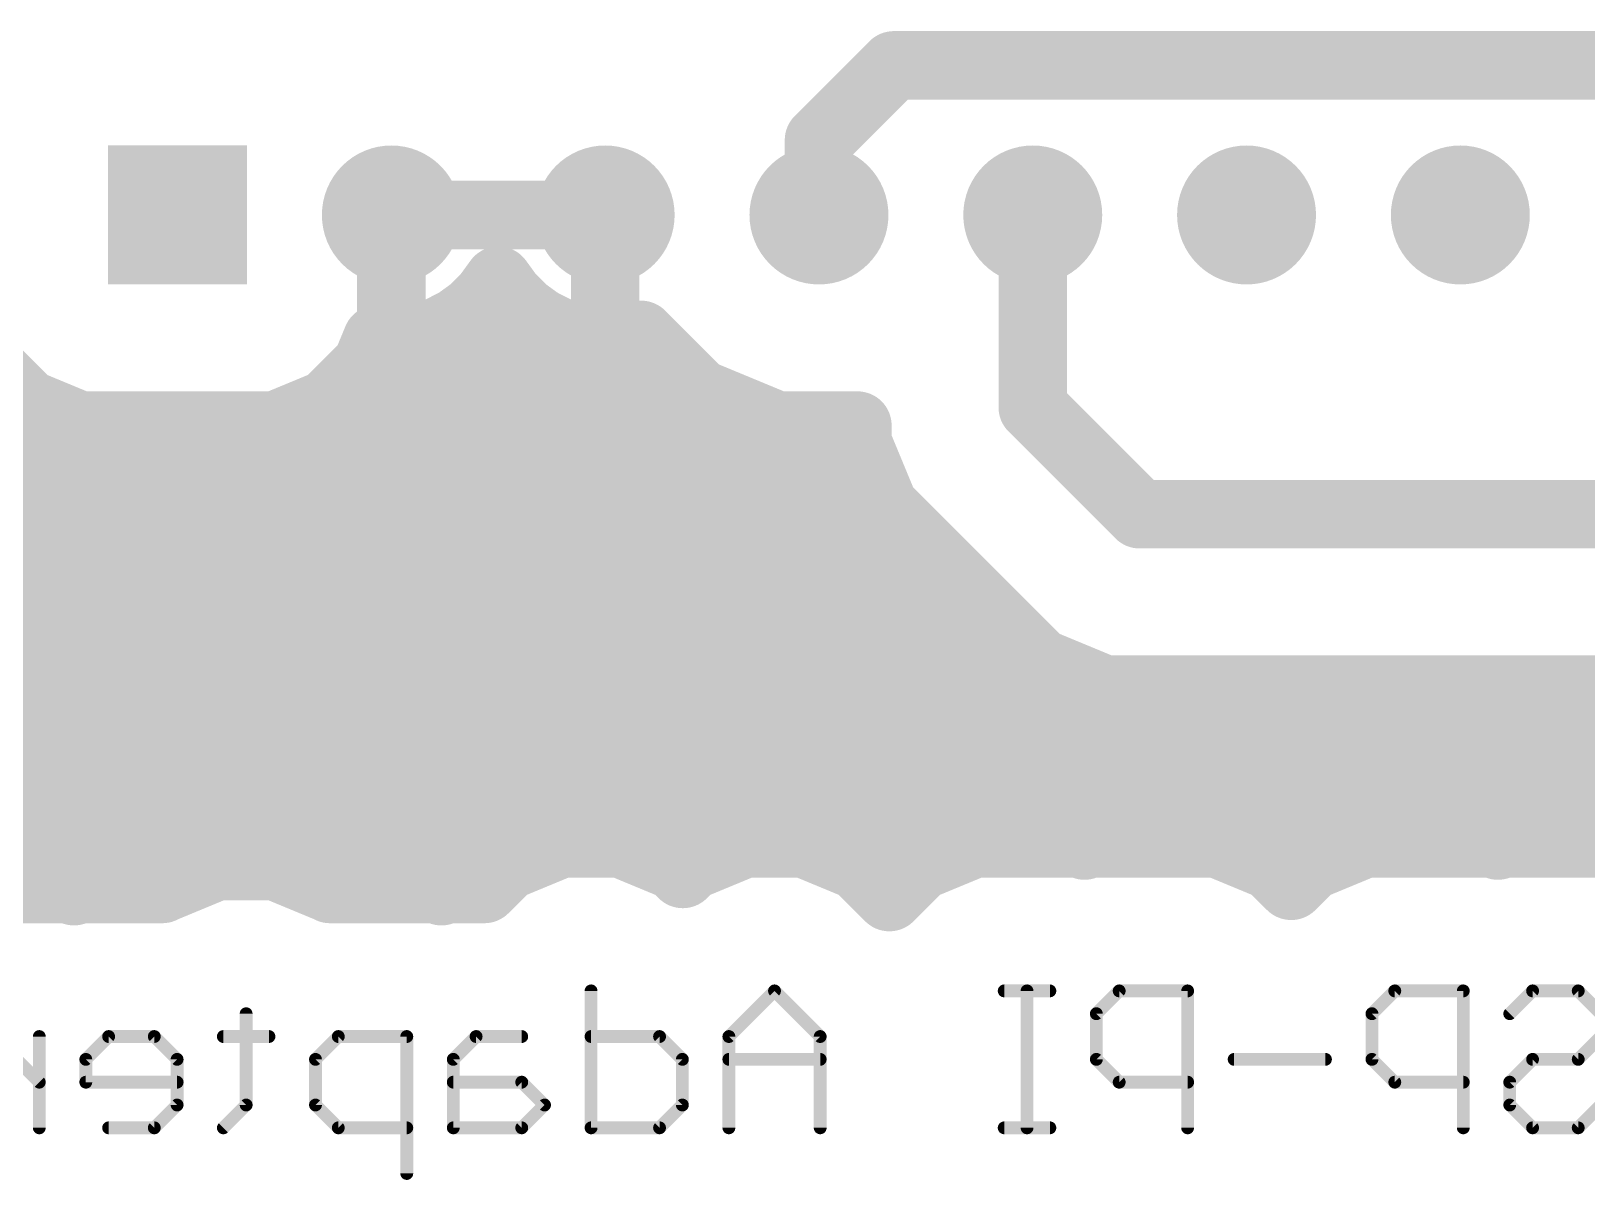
# Model space of a CAD drawing. Extents: x 1.4 to 63.3, y 9.3 to 69.9.
# Drawn here: x 22.64 to 41.13, y 56.23 to 69.88 of the extents above; entities that cross this region are included whole.
import ezdxf

# ---------------------------------------------------------------- set-up
doc = ezdxf.new("R2010")
doc.units = 0
doc.layers.add('16', color=175, linetype='CONTINUOUS')
doc.layers.add('17', color=82, linetype='CONTINUOUS')

# ---------------------------------------------------------------- blocks, each defined once
blk = doc.blocks.new('ROUNDP')
at = {"const_width": 0.5}
blk.add_lwpolyline([(0, -0.25, 1), (0, 0.25, 1), (0, -0.25)], format="xyb", dxfattribs=at)
blk = doc.blocks.new('SQUAREP')
blk.add_solid([(-0.5, -0.5), (0.5, -0.5), (-0.5, 0.5), (0.5, 0.5)])

msp = doc.modelspace()

# ---------------------------------------------------------------- linework, layer by layer
at = {"layer": '16'}
for points, const_width in [([(32.004, 68.58), (32.893, 69.469)], 0.8128), ([(32.893, 69.469), (45.72, 69.469)], 0.8128), ([(32.004, 67.691), (32.004, 68.58)], 0.8128), ([(28.4099, 67.691), (26.924, 67.691)], 0.8128), ([(26.924, 67.691), (26.924, 67.691)], 0.8128), ([(26.924, 67.691), (29.464, 67.691)], 0.8128), ([(26.924, 66.2051), (26.924, 67.691)], 0.8128), ([(26.924, 67.691), (26.924, 67.691)], 0.8128), ([(26.924, 67.691), (26.924, 66.2051)], 0.8128), ([(29.464, 67.691), (28.4099, 67.691)], 0.8128), ([(29.464, 67.691), (29.464, 67.691)], 0.8128), ([(29.464, 66.2051), (29.464, 67.691)], 0.8128), ([(29.464, 67.691), (29.464, 67.691)], 0.8128), ([(29.464, 67.691), (29.464, 66.2051)], 0.8128), ([(34.544, 67.691), (34.544, 65.405)], 0.8128), ([(26.924, 67.4624), (26.924, 67.4624)], 0.8128), ([(26.924, 65.786), (26.924, 67.691)], 0.6096), ([(26.924, 67.691), (29.464, 67.691)], 0.6096), ([(29.464, 67.4624), (29.464, 67.4624)], 0.8128), ([(28.0574, 66.723), (28.194, 66.911)], 0.8128), ([(28.194, 66.911), (28.3306, 66.723)], 0.8128), ([(27.892, 66.5576), (28.0574, 66.723)], 0.8128), ([(28.3306, 66.723), (28.496, 66.5576)], 0.8128), ([(26.924, 66.6496), (26.924, 66.6496)], 0.8128), ([(27.7028, 66.4201), (27.892, 66.5576)], 0.8128), ([(27.984, 66.6496), (28.404, 66.6496)], 0.8128), ([(28.496, 66.5576), (28.6852, 66.4201)], 0.8128), ([(29.464, 66.6496), (29.464, 66.6496)], 0.8128), ([(27.4944, 66.314), (27.7028, 66.4201)], 0.8128), ([(28.6852, 66.4201), (28.8936, 66.314)], 0.8128), ([(26.6307, 65.9159), (26.754, 66.2135)], 0.8128), ([(26.754, 66.2135), (26.8071, 66.2051)], 0.8128), ([(26.8071, 66.2051), (26.924, 66.2051)], 0.8128), ([(26.924, 66.2051), (27.0409, 66.2051)], 0.8128), ([(27.0409, 66.2051), (27.2719, 66.2417)], 0.8128), ([(27.2719, 66.2417), (27.4944, 66.314)], 0.8128), ([(28.8936, 66.314), (29.1161, 66.2417)], 0.8128), ([(29.1161, 66.2417), (29.3471, 66.2051)], 0.8128), ([(29.3471, 66.2051), (29.464, 66.2051)], 0.8128), ([(29.464, 66.2051), (29.5809, 66.2051)], 0.8128), ([(29.5809, 66.2051), (29.8119, 66.2417)], 0.8128), ([(29.8119, 66.2417), (29.8898, 66.267)], 0.8128), ([(29.8898, 66.267), (30.5868, 65.57)], 0.8128), ([(22.1373, 65.9159), (22.6089, 65.4443)], 0.8128), ([(26.1591, 65.4443), (26.6307, 65.9159)], 0.8128), ([(26.5516, 65.8368), (30.32, 65.8368)], 0.8128), ([(23.749, 62.611), (26.924, 65.786)], 0.6096), ([(22.6089, 65.4443), (23.225, 65.1891)], 0.8128), ([(25.543, 65.1891), (26.1591, 65.4443)], 0.8128), ([(30.5868, 65.57), (31.5063, 65.1891)], 0.8128), ([(34.544, 65.405), (35.814, 64.135)], 0.8128), ([(23.225, 65.1891), (25.543, 65.1891)], 0.8128), ([(31.5063, 65.1891), (32.4612, 65.1891)], 0.8128), ([(32.4612, 65.1891), (32.4612, 64.9907)], 0.8128), ([(6.2848, 65.024), (32.4612, 65.024)], 0.8128), ([(32.4612, 64.9907), (32.7783, 64.2252)], 0.8128), ([(6.9236, 64.2112), (32.7923, 64.2112)], 0.8128), ([(32.7783, 64.2252), (34.0483, 62.9552)], 0.8128), ([(35.814, 64.135), (52.832, 64.135)], 0.8128), ([(7.2452, 63.3984), (33.6051, 63.3984)], 0.8128), ([(34.0483, 62.9552), (34.6342, 62.3693)], 0.8128), ([(7.3406, 62.5856), (34.4179, 62.5856)], 0.8128), ([(10.033, 62.611), (23.749, 62.611)], 0.6096), ([(34.6342, 62.3693), (35.3997, 62.0522)], 0.8128), ([(35.3997, 62.0522), (51.9693, 62.0522)], 0.8128), ([(7.2316, 61.7728), (52.2487, 61.7728)], 0.8128), ([(6.8943, 60.96), (53.0615, 60.96)], 0.8128), ([(28.9481, 60.2248), (28.3039, 59.958)], 0.8128), ([(29.6453, 60.2248), (28.9481, 60.2248)], 0.8128), ([(30.2894, 59.958), (29.6453, 60.2248)], 0.8128), ([(31.1275, 60.2248), (30.4834, 59.958)], 0.8128), ([(31.8248, 60.2248), (31.1275, 60.2248)], 0.8128), ([(32.366, 60.0006), (31.8248, 60.2248)], 0.8128), ([(33.8561, 60.2248), (33.212, 59.958)], 0.8128), ([(35.0957, 60.2248), (33.8561, 60.2248)], 0.8128), ([(35.1589, 60.1986), (35.0957, 60.2248)], 0.8128), ([(35.2221, 60.2248), (35.1589, 60.1986)], 0.8128), ([(35.5746, 60.2248), (35.2221, 60.2248)], 0.8128), ([(35.2221, 60.2248), (35.2221, 60.2248)], 0.8128), ([(35.2221, 60.2248), (35.2221, 60.2248)], 0.8128), ([(36.7328, 60.2248), (35.5746, 60.2248)], 0.8128), ([(37.377, 59.958), (36.7328, 60.2248)], 0.8128), ([(38.4964, 60.2248), (38.1375, 60.0761)], 0.8128), ([(38.4965, 60.2248), (38.4964, 60.2248)], 0.8128), ([(38.4964, 60.2248), (38.4964, 60.2248)], 0.8128), ([(38.8489, 60.2248), (38.4965, 60.2248)], 0.8128), ([(40.0072, 60.2248), (38.8489, 60.2248)], 0.8128), ([(40.0704, 60.1986), (40.0072, 60.2248)], 0.8128), ([(40.1336, 60.2248), (40.0704, 60.1986)], 0.8128), ([(40.4784, 60.2248), (40.1336, 60.2248)], 0.8128), ([(40.1336, 60.2248), (40.1336, 60.2248)], 0.8128), ([(40.1336, 60.2248), (40.1336, 60.2248)], 0.8128), ([(41.3732, 60.2248), (40.4784, 60.2248)], 0.8128), ([(41.7075, 60.0863), (41.3732, 60.2248)], 0.8128), ([(6.234, 60.1472), (28.7608, 60.1472)], 0.8128), ([(29.8326, 60.1472), (30.9402, 60.1472)], 0.8128), ([(32.0121, 60.1472), (33.6688, 60.1472)], 0.8128), ([(36.9202, 60.1472), (38.3091, 60.1472)], 0.8128), ([(38.1375, 60.0761), (37.8523, 59.958)], 0.8128), ([(24.8501, 59.9536), (24.2059, 59.6868)], 0.8128), ([(25.5473, 59.9536), (24.8501, 59.9536)], 0.8128), ([(26.1915, 59.6868), (25.5473, 59.9536)], 0.8128), ([(28.3039, 59.958), (28.0284, 59.6825)], 0.8128), ([(30.3864, 59.861), (30.2894, 59.958)], 0.8128), ([(30.4834, 59.958), (30.3864, 59.861)], 0.8128), ([(32.4689, 59.958), (32.366, 60.0006)], 0.8128), ([(32.7192, 59.7077), (32.4689, 59.958)], 0.8128), ([(32.4689, 59.958), (32.4689, 59.958)], 0.8128), ([(33.212, 59.958), (32.8405, 59.5864)], 0.8128), ([(37.6146, 59.7203), (37.377, 59.958)], 0.8128), ([(37.8523, 59.958), (37.6146, 59.7203)], 0.8128), ([(37.8523, 59.958), (37.8523, 59.958)], 0.8128), ([(37.8523, 59.958), (37.8523, 59.958)], 0.8128), ([(23.0899, 59.6825), (21.5792, 59.6825)], 0.8128), ([(23.1531, 59.6563), (23.0899, 59.6825)], 0.8128), ([(23.2163, 59.6825), (23.1531, 59.6563)], 0.8128), ([(23.7586, 59.6825), (23.2163, 59.6825)], 0.8128), ([(23.7587, 59.6825), (23.7586, 59.6825)], 0.8128), ([(24.1035, 59.6825), (23.7587, 59.6825)], 0.8128), ([(24.2016, 59.6825), (24.1035, 59.6825)], 0.8128), ([(24.2059, 59.6868), (24.2016, 59.6825)], 0.8128), ([(26.1958, 59.6825), (26.1915, 59.6868)], 0.8128), ([(27.4556, 59.6825), (26.1958, 59.6825)], 0.8128), ([(27.5189, 59.6563), (27.4556, 59.6825)], 0.8128), ([(27.5821, 59.6825), (27.5189, 59.6563)], 0.8128), ([(28.0284, 59.6825), (27.5821, 59.6825)], 0.8128), ([(32.8405, 59.5864), (32.7192, 59.7077)], 0.8128), ([(29.2967, 58.4722), (29.2967, 56.8452)], 0.1524), ([(31.4762, 58.4722), (30.9338, 57.9299)], 0.1524), ([(32.0185, 57.9299), (31.4762, 58.4722)], 0.1524), ([(34.7471, 58.4722), (34.2048, 58.4722)], 0.1524), ([(34.4759, 56.8452), (34.4759, 58.4722)], 0.1524), ([(35.5707, 58.4722), (35.2996, 58.201)], 0.1524), ([(36.3842, 58.4722), (35.5707, 58.4722)], 0.1524), ([(36.3842, 56.8452), (36.3842, 58.4722)], 0.1524), ([(38.8451, 58.4722), (38.5739, 58.201)], 0.1524), ([(39.6586, 58.4722), (38.8451, 58.4722)], 0.1524), ([(39.6586, 56.8452), (39.6586, 58.4722)], 0.1524), ([(40.211, 58.201), (40.4822, 58.4722)], 0.1524), ([(40.4822, 58.4722), (41.0245, 58.4722)], 0.1524), ([(41.0245, 58.4722), (41.2957, 58.201)], 0.1524), ([(25.1987, 58.201), (25.1987, 57.1164)], 0.1524), ([(35.2996, 58.201), (35.2996, 57.6587)], 0.1524), ([(38.5739, 58.201), (38.5739, 57.6587)], 0.1524), ([(22.7413, 57.3875), (22.1989, 57.9299)], 0.1524), ([(22.7413, 56.8452), (22.7413, 57.9299)], 0.1524), ([(23.5649, 57.9299), (23.2938, 57.6587)], 0.1524), ([(24.1073, 57.9299), (23.5649, 57.9299)], 0.1524), ([(24.3784, 57.6587), (24.1073, 57.9299)], 0.1524), ([(25.4699, 57.9299), (24.9275, 57.9299)], 0.1524), ([(26.2935, 57.9299), (26.0224, 57.6587)], 0.1524), ([(27.107, 57.9299), (26.2935, 57.9299)], 0.1524), ([(27.107, 56.3029), (27.107, 57.9299)], 0.1524), ([(27.9307, 57.9299), (27.6595, 57.6587)], 0.1524), ([(28.473, 57.9299), (27.9307, 57.9299)], 0.1524), ([(30.1102, 57.9299), (29.2967, 57.9299)], 0.1524), ([(30.3813, 57.6587), (30.1102, 57.9299)], 0.1524), ([(30.9338, 57.9299), (30.9338, 56.8452)], 0.1524), ([(32.0185, 56.8452), (32.0185, 57.9299)], 0.1524), ([(41.2957, 57.9299), (41.0245, 57.6587)], 0.1524), ([(23.2938, 57.6587), (23.2938, 57.3875)], 0.1524), ([(24.3784, 57.1164), (24.3784, 57.6587)], 0.1524), ([(26.0224, 57.6587), (26.0224, 57.1164)], 0.1524), ([(27.6595, 57.6587), (27.6595, 56.8452)], 0.1524), ([(30.3813, 57.1164), (30.3813, 57.6587)], 0.1524), ([(32.0185, 57.6587), (30.9338, 57.6587)], 0.1524), ([(35.2996, 57.6587), (35.5707, 57.3875)], 0.1524), ([(38.0214, 57.6587), (36.9367, 57.6587)], 0.1524), ([(38.5739, 57.6587), (38.8451, 57.3875)], 0.1524), ([(40.4822, 57.6587), (40.211, 57.3875)], 0.1524), ([(41.0245, 57.6587), (40.4822, 57.6587)], 0.1524), ([(23.2938, 57.3875), (24.3784, 57.3875)], 0.1524), ([(28.473, 57.3875), (27.6595, 57.3875)], 0.1524), ([(28.7442, 57.1164), (28.473, 57.3875)], 0.1524), ([(35.5707, 57.3875), (36.3842, 57.3875)], 0.1524), ([(38.8451, 57.3875), (39.6586, 57.3875)], 0.1524), ([(40.211, 57.3875), (40.211, 57.1164)], 0.1524), ([(24.1073, 56.8452), (24.3784, 57.1164)], 0.1524), ([(25.1987, 57.1164), (24.9275, 56.8452)], 0.1524), ([(26.0224, 57.1164), (26.2935, 56.8452)], 0.1524), ([(28.473, 56.8452), (28.7442, 57.1164)], 0.1524), ([(30.1102, 56.8452), (30.3813, 57.1164)], 0.1524), ([(40.211, 57.1164), (40.4822, 56.8452)], 0.1524), ([(41.0245, 56.8452), (41.2957, 57.1164)], 0.1524), ([(23.5649, 56.8452), (24.1073, 56.8452)], 0.1524), ([(26.2935, 56.8452), (27.107, 56.8452)], 0.1524), ([(27.6595, 56.8452), (28.473, 56.8452)], 0.1524), ([(29.2967, 56.8452), (30.1102, 56.8452)], 0.1524), ([(34.7471, 56.8452), (34.2048, 56.8452)], 0.1524), ([(40.4822, 56.8452), (41.0245, 56.8452)], 0.1524)]:
    msp.add_lwpolyline(points, dxfattribs=dict(at, const_width=const_width))
for points, const_width in [([(32.893, 69.6722, 1), (32.893, 69.2658)], 0.4064), ([(33.0367, 69.3253, 1), (32.7493, 69.6127)], 0.4064), ([(32.2072, 68.58, 1), (31.8008, 68.58)], 0.4064), ([(31.8603, 68.7237, 1), (32.1477, 68.4363)], 0.4064), ([(26.924, 67.8942, 1), (26.924, 67.4878)], 0.4064), ([(27.1272, 67.691, 1), (26.7208, 67.691)], 0.4064), ([(26.924, 67.8942, 1), (26.924, 67.4878)], 0.4064), ([(27.1272, 67.691, 1), (26.7208, 67.691)], 0.4064), ([(26.924, 67.8942, 1), (26.924, 67.4878)], 0.4064), ([(27.1272, 67.691, 1), (26.7208, 67.691)], 0.4064), ([(26.924, 67.4878, 1), (26.924, 67.8942)], 0.4064), ([(28.4099, 67.8942, 1), (28.4099, 67.4878)], 0.4064), ([(28.4099, 67.4878, 1), (28.4099, 67.8942)], 0.4064), ([(29.6672, 67.691, 1), (29.2608, 67.691)], 0.4064), ([(29.6672, 67.691, 1), (29.2608, 67.691)], 0.4064), ([(29.464, 67.8942, 1), (29.464, 67.4878)], 0.4064), ([(29.6672, 67.691, 1), (29.2608, 67.691)], 0.4064), ([(29.464, 67.4878, 1), (29.464, 67.8942)], 0.4064), ([(29.464, 67.4878, 1), (29.464, 67.8942)], 0.4064), ([(29.464, 67.4878, 1), (29.464, 67.8942)], 0.4064), ([(34.7472, 67.691, 1), (34.3408, 67.691)], 0.4064), ([(26.7208, 67.691, 1), (27.1272, 67.691)], 0.4064), ([(26.924, 67.6656, 1), (26.924, 67.2592)], 0.4064), ([(27.0764, 67.691, 1), (26.7716, 67.691)], 0.3048), ([(26.924, 67.8434, 1), (26.924, 67.5386)], 0.3048), ([(26.924, 67.2592, 1), (26.924, 67.6656)], 0.4064), ([(29.2608, 67.691, 1), (29.6672, 67.691)], 0.4064), ([(29.464, 67.6656, 1), (29.464, 67.2592)], 0.4064), ([(29.464, 67.2592, 1), (29.464, 67.6656)], 0.4064), ([(29.464, 67.5386, 1), (29.464, 67.8434)], 0.3048), ([(31.8008, 67.691, 1), (32.2072, 67.691)], 0.4064), ([(28.3584, 67.0305, 1), (28.0296, 66.7916)], 0.4064), ([(28.3584, 66.7916, 1), (28.0296, 67.0305)], 0.4064), ([(28.2011, 66.5793, 1), (27.9137, 66.8667)], 0.4064), ([(28.4743, 66.8667, 1), (28.1869, 66.5793)], 0.4064), ([(26.924, 66.8528, 1), (26.924, 66.4464)], 0.4064), ([(26.924, 66.4464, 1), (26.924, 66.8528)], 0.4064), ([(28.0114, 66.3932, 1), (27.7726, 66.722)], 0.4064), ([(27.984, 66.8528, 1), (27.984, 66.4464)], 0.4064), ([(27.893, 66.8424, 1), (28.2218, 66.6036)], 0.4064), ([(28.1662, 66.6036, 1), (28.495, 66.8424)], 0.4064), ([(28.6154, 66.722, 1), (28.3766, 66.3932)], 0.4064), ([(28.404, 66.4464, 1), (28.404, 66.8528)], 0.4064), ([(29.464, 66.8528, 1), (29.464, 66.4464)], 0.4064), ([(29.464, 66.4464, 1), (29.464, 66.8528)], 0.4064), ([(27.5833, 66.5845, 1), (27.8222, 66.2558)], 0.4064), ([(27.795, 66.2391, 1), (27.6105, 66.6012)], 0.4064), ([(27.7483, 66.7013, 1), (28.0357, 66.4139)], 0.4064), ([(28.3523, 66.4139, 1), (28.6397, 66.7013)], 0.4064), ([(28.7775, 66.6012, 1), (28.593, 66.2391)], 0.4064), ([(28.5658, 66.2558, 1), (28.8047, 66.5845)], 0.4064), ([(26.7857, 66.4142, 1), (26.7222, 66.0128)], 0.4064), ([(26.9417, 66.1357, 1), (26.5662, 66.2913)], 0.4064), ([(26.8071, 66.4083, 1), (26.8071, 66.0019)], 0.4064), ([(26.924, 66.4083, 1), (26.924, 66.0019)], 0.4064), ([(26.7753, 66.0044, 1), (26.8388, 66.4058)], 0.4064), ([(27.0092, 66.4058, 1), (27.0727, 66.0044)], 0.4064), ([(26.924, 66.0019, 1), (26.924, 66.4083)], 0.4064), ([(27.0409, 66.0019, 1), (27.0409, 66.4083)], 0.4064), ([(27.2092, 66.4349, 1), (27.3347, 66.0484)], 0.4064), ([(27.3037, 66.041, 1), (27.2402, 66.4424)], 0.4064), ([(27.4021, 66.495, 1), (27.5866, 66.1329)], 0.4064), ([(27.5572, 66.1207, 1), (27.4316, 66.5072)], 0.4064), ([(28.9564, 66.5072, 1), (28.8308, 66.1207)], 0.4064), ([(28.8014, 66.1329, 1), (28.9859, 66.495)], 0.4064), ([(29.1478, 66.4424, 1), (29.0843, 66.041)], 0.4064), ([(29.0533, 66.0484, 1), (29.1788, 66.4349)], 0.4064), ([(29.3471, 66.4083, 1), (29.3471, 66.0019)], 0.4064), ([(29.464, 66.4083, 1), (29.464, 66.0019)], 0.4064), ([(29.3153, 66.0044, 1), (29.3788, 66.4058)], 0.4064), ([(29.5492, 66.4058, 1), (29.6127, 66.0044)], 0.4064), ([(29.464, 66.0019, 1), (29.464, 66.4083)], 0.4064), ([(29.5809, 66.0019, 1), (29.5809, 66.4083)], 0.4064), ([(29.7492, 66.4349, 1), (29.8747, 66.0484)], 0.4064), ([(30.0335, 66.4107, 1), (29.7461, 66.1233)], 0.4064), ([(29.8437, 66.041, 1), (29.7802, 66.4424)], 0.4064), ([(29.9526, 66.0737, 1), (29.827, 66.4602)], 0.4064), ([(26.7208, 66.2051, 1), (27.1272, 66.2051)], 0.4064), ([(26.7208, 66.2051, 1), (27.1272, 66.2051)], 0.4064), ([(29.2608, 66.2051, 1), (29.6672, 66.2051)], 0.4064), ([(29.2608, 66.2051, 1), (29.6672, 66.2051)], 0.4064), ([(26.5516, 66.04, 1), (26.5516, 65.6336)], 0.4064), ([(26.4429, 65.9937, 1), (26.8184, 65.8381)], 0.4064), ([(26.7744, 65.7722, 1), (26.487, 66.0596)], 0.4064), ([(30.32, 65.6336, 1), (30.32, 66.04)], 0.4064), ([(27.0318, 65.6782, 1), (26.8162, 65.8938)], 0.3048), ([(22.6867, 65.632, 1), (22.5311, 65.2566)], 0.4064), ([(26.2369, 65.2566, 1), (26.0813, 65.632)], 0.4064), ([(26.7716, 65.786, 1), (27.0764, 65.786)], 0.3048), ([(30.6645, 65.7577, 1), (30.509, 65.3823)], 0.4064), ([(30.4431, 65.4263, 1), (30.7305, 65.7137)], 0.4064), ([(34.6877, 65.5487, 1), (34.4003, 65.2613)], 0.4064), ([(22.4652, 65.3006, 1), (22.7526, 65.588)], 0.4064), ([(26.0154, 65.588, 1), (26.3028, 65.3006)], 0.4064), ([(23.225, 65.3923, 1), (23.225, 64.9859)], 0.4064), ([(23.1473, 65.0014, 1), (23.3028, 65.3768)], 0.4064), ([(25.4652, 65.3768, 1), (25.6207, 65.0014)], 0.4064), ([(25.543, 64.9859, 1), (25.543, 65.3923)], 0.4064), ([(31.5063, 65.3923, 1), (31.5063, 64.9859)], 0.4064), ([(31.4286, 65.0014, 1), (31.5841, 65.3768)], 0.4064), ([(32.6644, 65.1891, 1), (32.258, 65.1891)], 0.4064), ([(32.4612, 64.9859, 1), (32.4612, 65.3923)], 0.4064), ([(34.3408, 65.405, 1), (34.7472, 65.405)], 0.4064), ([(32.6489, 65.0685, 1), (32.2735, 64.9129)], 0.4064), ([(32.4612, 64.8208, 1), (32.4612, 65.2272)], 0.4064), ([(32.258, 64.9907, 1), (32.6644, 64.9907)], 0.4064), ([(32.922, 64.3689, 1), (32.6346, 64.0815)], 0.4064), ([(32.7923, 64.008, 1), (32.7923, 64.4144)], 0.4064), ([(35.814, 64.3382, 1), (35.814, 63.9318)], 0.4064), ([(32.5906, 64.1474, 1), (32.966, 64.3029)], 0.4064), ([(35.6703, 63.9913, 1), (35.9577, 64.2787)], 0.4064), ([(33.6051, 63.1952, 1), (33.6051, 63.6016)], 0.4064), ([(34.192, 63.0989, 1), (33.9046, 62.8115)], 0.4064), ([(33.9046, 62.8115, 1), (34.192, 63.0989)], 0.4064), ([(23.6412, 62.7188, 1), (23.8568, 62.5032)], 0.3048), ([(23.749, 62.4586, 1), (23.749, 62.7634)], 0.3048), ([(34.4179, 62.3824, 1), (34.4179, 62.7888)], 0.4064), ([(34.7119, 62.557, 1), (34.5564, 62.1816)], 0.4064), ([(34.4905, 62.2256, 1), (34.7779, 62.513)], 0.4064), ([(35.3997, 62.2554, 1), (35.3997, 61.849)], 0.4064), ([(35.3219, 61.8645, 1), (35.4775, 62.2399)], 0.4064), ([(28.9481, 60.428, 1), (28.9481, 60.0216)], 0.4064), ([(29.0258, 60.0371, 1), (28.8703, 60.4125)], 0.4064), ([(29.723, 60.4125, 1), (29.5675, 60.0371)], 0.4064), ([(29.6453, 60.0216, 1), (29.6453, 60.428)], 0.4064), ([(31.1275, 60.428, 1), (31.1275, 60.0216)], 0.4064), ([(31.2053, 60.0371, 1), (31.0498, 60.4125)], 0.4064), ([(31.9025, 60.4125, 1), (31.747, 60.0371)], 0.4064), ([(31.8248, 60.0216, 1), (31.8248, 60.428)], 0.4064), ([(33.8561, 60.428, 1), (33.8561, 60.0216)], 0.4064), ([(33.9339, 60.0371, 1), (33.7784, 60.4125)], 0.4064), ([(35.1735, 60.4125, 1), (35.0179, 60.0371)], 0.4064), ([(35.2221, 60.428, 1), (35.2221, 60.0216)], 0.4064), ([(35.2221, 60.428, 1), (35.2221, 60.0216)], 0.4064), ([(35.0957, 60.0216, 1), (35.0957, 60.428)], 0.4064), ([(35.313, 60.043, 1), (35.1313, 60.4065)], 0.4064), ([(35.2999, 60.0371, 1), (35.1444, 60.4125)], 0.4064), ([(35.2221, 60.0216, 1), (35.2221, 60.428)], 0.4064), ([(35.5746, 60.428, 1), (35.5746, 60.0216)], 0.4064), ([(35.5745, 60.0216, 1), (35.5746, 60.428)], 0.4064), ([(36.8106, 60.4125, 1), (36.6551, 60.0371)], 0.4064), ([(36.7328, 60.0216, 1), (36.7328, 60.428)], 0.4064), ([(38.4965, 60.428, 1), (38.4964, 60.0216)], 0.4064), ([(38.4964, 60.428, 1), (38.4964, 60.0216)], 0.4064), ([(38.5873, 60.043, 1), (38.4056, 60.4065)], 0.4064), ([(38.5742, 60.0371, 1), (38.4187, 60.4125)], 0.4064), ([(38.4964, 60.0216, 1), (38.4964, 60.428)], 0.4064), ([(38.8489, 60.428, 1), (38.8489, 60.0216)], 0.4064), ([(38.8489, 60.0216, 1), (38.8489, 60.428)], 0.4064), ([(40.0849, 60.4125, 1), (39.9294, 60.0371)], 0.4064), ([(40.1336, 60.428, 1), (40.1336, 60.0216)], 0.4064), ([(40.1336, 60.428, 1), (40.1336, 60.0216)], 0.4064), ([(40.0072, 60.0216, 1), (40.0072, 60.428)], 0.4064), ([(40.2245, 60.043, 1), (40.0427, 60.4065)], 0.4064), ([(40.2114, 60.0371, 1), (40.0558, 60.4125)], 0.4064), ([(40.1336, 60.0216, 1), (40.1336, 60.428)], 0.4064), ([(40.4784, 60.428, 1), (40.4784, 60.0216)], 0.4064), ([(40.4784, 60.0216, 1), (40.4784, 60.428)], 0.4064), ([(41.4509, 60.4125, 1), (41.2954, 60.0371)], 0.4064), ([(28.7608, 59.944, 1), (28.7608, 60.3504)], 0.4064), ([(29.8326, 60.3504, 1), (29.8326, 59.944)], 0.4064), ([(30.9402, 59.944, 1), (30.9402, 60.3504)], 0.4064), ([(32.0121, 60.3504, 1), (32.0121, 59.944)], 0.4064), ([(33.6688, 59.944, 1), (33.6688, 60.3504)], 0.4064), ([(35.0811, 60.3863, 1), (35.2367, 60.0109)], 0.4064), ([(35.1313, 60.4065, 1), (35.313, 60.043)], 0.4064), ([(35.0811, 60.0109, 1), (35.2367, 60.3863)], 0.4064), ([(36.9202, 60.3504, 1), (36.9202, 59.944)], 0.4064), ([(38.0597, 60.2638, 1), (38.2152, 59.8884)], 0.4064), ([(38.2152, 59.8884, 1), (38.0597, 60.2638)], 0.4064), ([(38.4056, 60.4065, 1), (38.5873, 60.043)], 0.4064), ([(38.3091, 59.944, 1), (38.3091, 60.3504)], 0.4064), ([(39.9926, 60.3863, 1), (40.1481, 60.0109)], 0.4064), ([(40.0427, 60.4065, 1), (40.2245, 60.043)], 0.4064), ([(39.9926, 60.0109, 1), (40.1481, 60.3863)], 0.4064), ([(24.8501, 60.1568, 1), (24.8501, 59.7504)], 0.4064), ([(24.9278, 59.7659, 1), (24.7723, 60.1414)], 0.4064), ([(25.6251, 60.1414, 1), (25.4696, 59.7659)], 0.4064), ([(25.5473, 59.7504, 1), (25.5473, 60.1568)], 0.4064), ([(28.2261, 60.1457, 1), (28.3817, 59.7702)], 0.4064), ([(28.4476, 59.8143, 1), (28.1602, 60.1017)], 0.4064), ([(30.4331, 60.1017, 1), (30.1458, 59.8143)], 0.4064), ([(30.2117, 59.7702, 1), (30.3672, 60.1457)], 0.4064), ([(30.4056, 60.1457, 1), (30.5612, 59.7702)], 0.4064), ([(30.6271, 59.8143, 1), (30.3397, 60.1017)], 0.4064), ([(32.4438, 60.1883, 1), (32.2882, 59.8129)], 0.4064), ([(32.6126, 60.1016, 1), (32.3252, 59.8143)], 0.4064), ([(32.5598, 60.1397, 1), (32.3781, 59.7762)], 0.4064), ([(32.2882, 59.8129, 1), (32.4438, 60.1883)], 0.4064), ([(32.3781, 59.7762, 1), (32.5598, 60.1397)], 0.4064), ([(32.3912, 59.7702, 1), (32.5467, 60.1457)], 0.4064), ([(33.1342, 60.1457, 1), (33.2897, 59.7702)], 0.4064), ([(33.3557, 59.8143, 1), (33.0683, 60.1017)], 0.4064), ([(37.5207, 60.1017, 1), (37.2333, 59.8143)], 0.4064), ([(37.2992, 59.7702, 1), (37.4548, 60.1457)], 0.4064), ([(38.0555, 59.958, 1), (37.6491, 59.958)], 0.4064), ([(37.8523, 60.1612, 1), (37.8523, 59.7548)], 0.4064), ([(37.7745, 60.1457, 1), (37.9301, 59.7702)], 0.4064), ([(37.996, 59.8143, 1), (37.7086, 60.1017)], 0.4064), ([(37.8523, 59.7548, 1), (37.8523, 60.1612)], 0.4064), ([(23.1676, 59.8702, 1), (23.0121, 59.4947)], 0.4064), ([(23.2163, 59.8857, 1), (23.2163, 59.4793)], 0.4064), ([(23.0899, 59.4793, 1), (23.0899, 59.8857)], 0.4064), ([(23.2941, 59.4947, 1), (23.1385, 59.8702)], 0.4064), ([(23.7587, 59.8857, 1), (23.7587, 59.4793)], 0.4064), ([(23.8495, 59.5007, 1), (23.6678, 59.8642)], 0.4064), ([(23.7586, 59.4793, 1), (23.7586, 59.8857)], 0.4064), ([(24.1035, 59.8857, 1), (24.1035, 59.4793)], 0.4064), ([(24.1282, 59.8745, 1), (24.2837, 59.4991)], 0.4064), ([(24.3496, 59.5431, 1), (24.0622, 59.8305)], 0.4064), ([(24.1035, 59.4793, 1), (24.1035, 59.8857)], 0.4064), ([(24.2016, 59.4793, 1), (24.2016, 59.8857)], 0.4064), ([(26.3351, 59.8305, 1), (26.0478, 59.5431)], 0.4064), ([(26.1958, 59.8857, 1), (26.1958, 59.4793)], 0.4064), ([(26.1137, 59.4991, 1), (26.2692, 59.8745)], 0.4064), ([(27.5334, 59.8702, 1), (27.3779, 59.4947)], 0.4064), ([(27.5821, 59.8857, 1), (27.5821, 59.4793)], 0.4064), ([(27.4556, 59.4793, 1), (27.4556, 59.8857)], 0.4064), ([(27.6598, 59.4947, 1), (27.5043, 59.8702)], 0.4064), ([(28.0284, 59.4793, 1), (28.0284, 59.8857)], 0.4064), ([(30.2427, 60.0047, 1), (30.5301, 59.7173)], 0.4064), ([(30.2427, 59.7173, 1), (30.5301, 60.0047)], 0.4064), ([(32.8629, 59.8513, 1), (32.5756, 59.564)], 0.4064), ([(37.6491, 59.958, 1), (38.0555, 59.958)], 0.4064), ([(23.0753, 59.844, 1), (23.2309, 59.4685)], 0.4064), ([(23.0753, 59.4685, 1), (23.2309, 59.844)], 0.4064), ([(23.6678, 59.8642, 1), (23.8495, 59.5007)], 0.4064), ([(24.0579, 59.8261, 1), (24.3453, 59.5388)], 0.4064), ([(26.0521, 59.5388, 1), (26.3395, 59.8261)], 0.4064), ([(27.4411, 59.844, 1), (27.5966, 59.4685)], 0.4064), ([(27.4411, 59.4685, 1), (27.5966, 59.844)], 0.4064), ([(27.8847, 59.8261, 1), (28.1721, 59.5388)], 0.4064), ([(32.5755, 59.564, 1), (32.8629, 59.8513)], 0.4064), ([(32.6968, 59.7301, 1), (32.9841, 59.4428)], 0.4064), ([(32.6968, 59.4428, 1), (32.9841, 59.7301)], 0.4064), ([(37.471, 59.864, 1), (37.7583, 59.5766)], 0.4064), ([(37.471, 59.5766, 1), (37.7583, 59.864)], 0.4064), ([(29.3348, 58.4722, 1), (29.2586, 58.4722)], 0.0762), ([(31.5031, 58.4991, 1), (31.4492, 58.4452)], 0.0762), ([(31.5031, 58.4452, 1), (31.4492, 58.4991)], 0.0762), ([(34.2048, 58.5103, 1), (34.2048, 58.4341)], 0.0762), ([(34.514, 58.4722, 1), (34.4378, 58.4722)], 0.0762), ([(34.7471, 58.4341, 1), (34.7471, 58.5103)], 0.0762), ([(35.5707, 58.5103, 1), (35.5707, 58.4341)], 0.0762), ([(35.5977, 58.4452, 1), (35.5438, 58.4991)], 0.0762), ([(36.4223, 58.4722, 1), (36.3461, 58.4722)], 0.0762), ([(36.3842, 58.4341, 1), (36.3842, 58.5103)], 0.0762), ([(38.8451, 58.5103, 1), (38.8451, 58.4341)], 0.0762), ([(38.872, 58.4452, 1), (38.8181, 58.4991)], 0.0762), ([(39.6967, 58.4722, 1), (39.6205, 58.4722)], 0.0762), ([(39.6586, 58.4341, 1), (39.6586, 58.5103)], 0.0762), ([(40.4822, 58.5103, 1), (40.4822, 58.4341)], 0.0762), ([(40.5092, 58.4452, 1), (40.4553, 58.4991)], 0.0762), ([(41.0515, 58.4991, 1), (40.9976, 58.4452)], 0.0762), ([(41.0245, 58.4341, 1), (41.0245, 58.5103)], 0.0762), ([(25.2368, 58.201, 1), (25.1606, 58.201)], 0.0762), ([(35.2726, 58.228, 1), (35.3265, 58.1741)], 0.0762), ([(35.3377, 58.201, 1), (35.2615, 58.201)], 0.0762), ([(38.612, 58.201, 1), (38.5358, 58.201)], 0.0762), ([(38.547, 58.228, 1), (38.6008, 58.1741)], 0.0762), ([(40.1841, 58.228, 1), (40.238, 58.1741)], 0.0762), ([(22.7794, 57.9299, 1), (22.7032, 57.9299)], 0.0762), ([(23.5649, 57.968, 1), (23.5649, 57.8918)], 0.0762), ([(23.5919, 57.9029, 1), (23.538, 57.9568)], 0.0762), ([(24.1342, 57.9568, 1), (24.0803, 57.9029)], 0.0762), ([(24.1073, 57.8918, 1), (24.1073, 57.968)], 0.0762), ([(24.9275, 57.968, 1), (24.9275, 57.8918)], 0.0762), ([(25.4699, 57.8918, 1), (25.4699, 57.968)], 0.0762), ([(26.2935, 57.968, 1), (26.2935, 57.8918)], 0.0762), ([(26.3205, 57.9029, 1), (26.2666, 57.9568)], 0.0762), ([(27.1451, 57.9299, 1), (27.0689, 57.9299)], 0.0762), ([(27.107, 57.8918, 1), (27.107, 57.968)], 0.0762), ([(27.9307, 57.968, 1), (27.9307, 57.8918)], 0.0762), ([(27.9576, 57.9029, 1), (27.9037, 57.9568)], 0.0762), ([(28.473, 57.8918, 1), (28.473, 57.968)], 0.0762), ([(29.2967, 57.968, 1), (29.2967, 57.8918)], 0.0762), ([(30.1371, 57.9568, 1), (30.0832, 57.9029)], 0.0762), ([(30.1102, 57.8918, 1), (30.1102, 57.968)], 0.0762), ([(30.9719, 57.9299, 1), (30.8957, 57.9299)], 0.0762), ([(30.9069, 57.9568, 1), (30.9608, 57.9029)], 0.0762), ([(32.0566, 57.9299, 1), (31.9804, 57.9299)], 0.0762), ([(31.9915, 57.9029, 1), (32.0454, 57.9568)], 0.0762), ([(23.3319, 57.6587, 1), (23.2557, 57.6587)], 0.0762), ([(23.2668, 57.6856, 1), (23.3207, 57.6318)], 0.0762), ([(24.4165, 57.6587, 1), (24.3403, 57.6587)], 0.0762), ([(24.3515, 57.6318, 1), (24.4054, 57.6856)], 0.0762), ([(26.0605, 57.6587, 1), (25.9843, 57.6587)], 0.0762), ([(25.9954, 57.6856, 1), (26.0493, 57.6318)], 0.0762), ([(27.6976, 57.6587, 1), (27.6214, 57.6587)], 0.0762), ([(27.6326, 57.6856, 1), (27.6865, 57.6318)], 0.0762), ([(30.4194, 57.6587, 1), (30.3432, 57.6587)], 0.0762), ([(30.3544, 57.6318, 1), (30.4083, 57.6856)], 0.0762), ([(30.9338, 57.6968, 1), (30.9338, 57.6206)], 0.0762), ([(32.0185, 57.6206, 1), (32.0185, 57.6968)], 0.0762), ([(35.3265, 57.6856, 1), (35.2726, 57.6318)], 0.0762), ([(35.2615, 57.6587, 1), (35.3377, 57.6587)], 0.0762), ([(36.9367, 57.6968, 1), (36.9367, 57.6206)], 0.0762), ([(38.0214, 57.6206, 1), (38.0214, 57.6968)], 0.0762), ([(38.6008, 57.6856, 1), (38.5469, 57.6318)], 0.0762), ([(38.5358, 57.6587, 1), (38.612, 57.6587)], 0.0762), ([(40.4822, 57.6968, 1), (40.4822, 57.6206)], 0.0762), ([(40.5092, 57.6318, 1), (40.4553, 57.6856)], 0.0762), ([(40.9976, 57.6856, 1), (41.0515, 57.6318)], 0.0762), ([(41.0245, 57.6206, 1), (41.0245, 57.6968)], 0.0762), ([(22.7143, 57.3606, 1), (22.7682, 57.4145)], 0.0762), ([(23.2938, 57.4256, 1), (23.2938, 57.3494)], 0.0762), ([(23.2557, 57.3875, 1), (23.3319, 57.3875)], 0.0762), ([(24.3784, 57.3494, 1), (24.3784, 57.4256)], 0.0762), ([(27.6595, 57.4256, 1), (27.6595, 57.3494)], 0.0762), ([(28.5, 57.4145, 1), (28.4461, 57.3606)], 0.0762), ([(28.473, 57.3494, 1), (28.473, 57.4256)], 0.0762), ([(35.5707, 57.4256, 1), (35.5707, 57.3494)], 0.0762), ([(35.5438, 57.3606, 1), (35.5977, 57.4145)], 0.0762), ([(36.3842, 57.3494, 1), (36.3842, 57.4256)], 0.0762), ([(38.8451, 57.4256, 1), (38.8451, 57.3494)], 0.0762), ([(38.8181, 57.3606, 1), (38.872, 57.4145)], 0.0762), ([(39.6586, 57.3494, 1), (39.6586, 57.4256)], 0.0762), ([(40.2491, 57.3875, 1), (40.1729, 57.3875)], 0.0762), ([(40.1841, 57.4145, 1), (40.238, 57.3606)], 0.0762), ([(24.3403, 57.1164, 1), (24.4165, 57.1164)], 0.0762), ([(24.4054, 57.0894, 1), (24.3515, 57.1433)], 0.0762), ([(25.1606, 57.1164, 1), (25.2368, 57.1164)], 0.0762), ([(25.2256, 57.0894, 1), (25.1718, 57.1433)], 0.0762), ([(26.0493, 57.1433, 1), (25.9954, 57.0894)], 0.0762), ([(25.9843, 57.1164, 1), (26.0605, 57.1164)], 0.0762), ([(28.7711, 57.0894, 1), (28.7172, 57.1433)], 0.0762), ([(28.7172, 57.0894, 1), (28.7711, 57.1433)], 0.0762), ([(30.3432, 57.1164, 1), (30.4194, 57.1164)], 0.0762), ([(30.4083, 57.0894, 1), (30.3544, 57.1433)], 0.0762), ([(40.238, 57.1433, 1), (40.1841, 57.0894)], 0.0762), ([(40.1729, 57.1164, 1), (40.2491, 57.1164)], 0.0762), ([(22.7032, 56.8452, 1), (22.7794, 56.8452)], 0.0762), ([(23.5649, 56.8833, 1), (23.5649, 56.8071)], 0.0762), ([(24.0803, 56.8721, 1), (24.1342, 56.8183)], 0.0762), ([(24.1073, 56.8071, 1), (24.1073, 56.8833)], 0.0762), ([(24.9006, 56.8721, 1), (24.9545, 56.8183)], 0.0762), ([(26.2935, 56.8833, 1), (26.2935, 56.8071)], 0.0762), ([(26.2666, 56.8183, 1), (26.3205, 56.8721)], 0.0762), ([(27.107, 56.8071, 1), (27.107, 56.8833)], 0.0762), ([(27.6595, 56.8833, 1), (27.6595, 56.8071)], 0.0762), ([(27.6214, 56.8452, 1), (27.6976, 56.8452)], 0.0762), ([(28.4461, 56.8721, 1), (28.5, 56.8183)], 0.0762), ([(28.473, 56.8071, 1), (28.473, 56.8833)], 0.0762), ([(29.2967, 56.8833, 1), (29.2967, 56.8071)], 0.0762), ([(29.2586, 56.8452, 1), (29.3348, 56.8452)], 0.0762), ([(30.0832, 56.8721, 1), (30.1371, 56.8183)], 0.0762), ([(30.1102, 56.8071, 1), (30.1102, 56.8833)], 0.0762), ([(30.8957, 56.8452, 1), (30.9719, 56.8452)], 0.0762), ([(31.9804, 56.8452, 1), (32.0566, 56.8452)], 0.0762), ([(34.2048, 56.8833, 1), (34.2048, 56.8071)], 0.0762), ([(34.4378, 56.8452, 1), (34.514, 56.8452)], 0.0762), ([(34.7471, 56.8071, 1), (34.7471, 56.8833)], 0.0762), ([(36.3461, 56.8452, 1), (36.4223, 56.8452)], 0.0762), ([(39.6205, 56.8452, 1), (39.6967, 56.8452)], 0.0762), ([(40.4822, 56.8833, 1), (40.4822, 56.8071)], 0.0762), ([(40.4553, 56.8183, 1), (40.5092, 56.8721)], 0.0762), ([(40.9976, 56.8721, 1), (41.0515, 56.8183)], 0.0762), ([(41.0245, 56.8071, 1), (41.0245, 56.8833)], 0.0762), ([(27.0689, 56.3029, 1), (27.1451, 56.3029)], 0.0762)]:
    msp.add_lwpolyline(points, format="xyb", dxfattribs=dict(at, const_width=const_width))

# ---------------------------------------------------------------- block references
at = {"layer": '17', "xscale": 1.651, "yscale": 1.651, "rotation": 180}
for name, p in [('SQUAREP', (24.384, 67.691)), ('ROUNDP', (26.924, 67.691)), ('ROUNDP', (29.464, 67.691)), ('ROUNDP', (32.004, 67.691)), ('ROUNDP', (34.544, 67.691)), ('ROUNDP', (37.084, 67.691)), ('ROUNDP', (39.624, 67.691))]:
    msp.add_blockref(name, p, dxfattribs=at)

doc.saveas('drawing.dxf')
